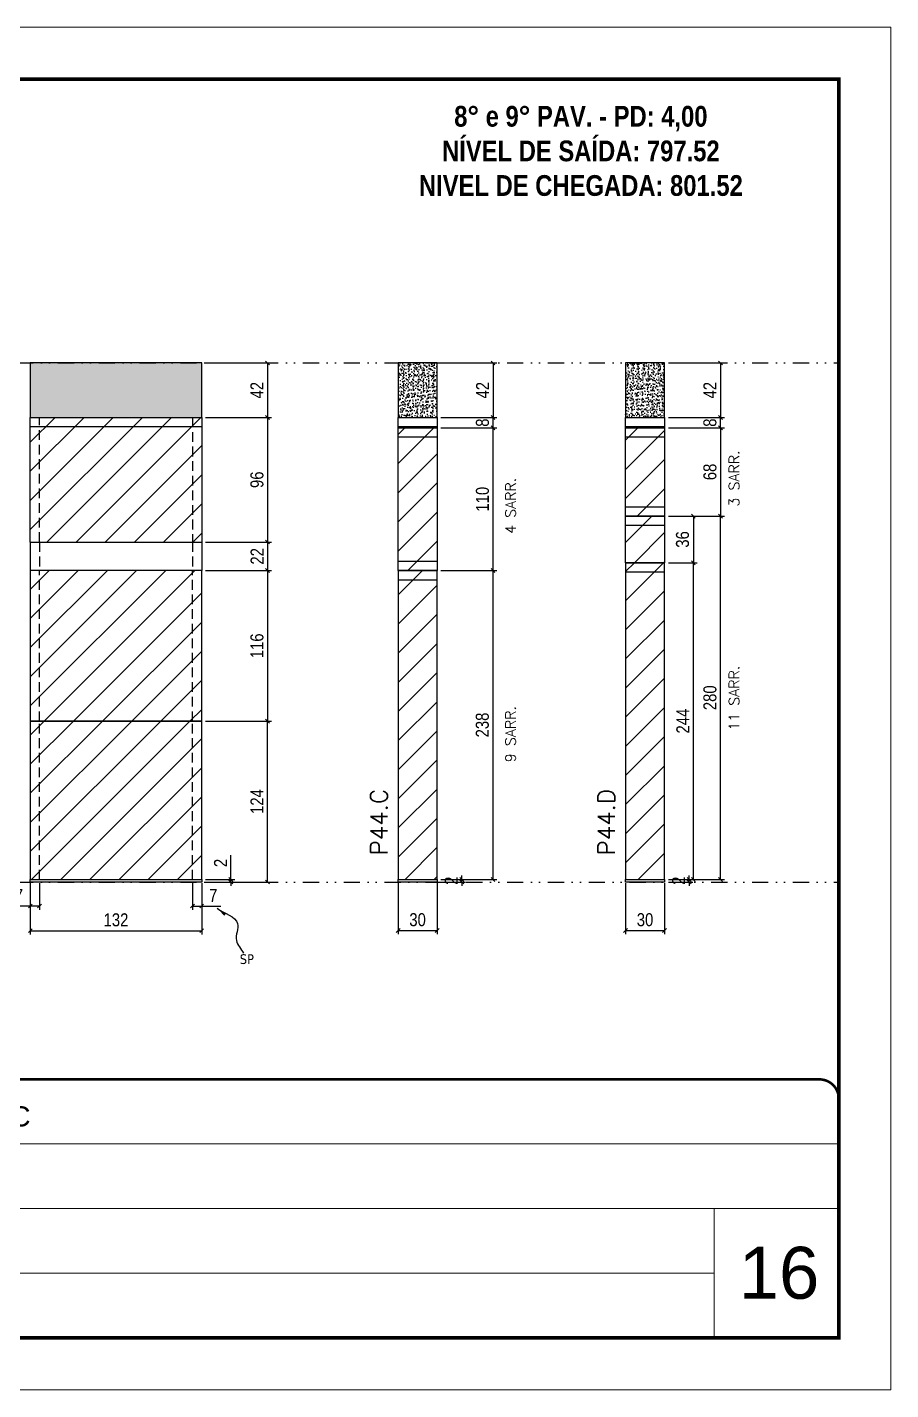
# Model space of a CAD drawing. Extents: x 28748 to 35002, y 14885 to 43501.
# Drawn here: x 34337 to 35002, y 39005 to 40055 of the extents above; entities that cross this region are included whole.
import ezdxf

# ---------------------------------------------------------------- set-up
doc = ezdxf.new("R2010")
doc.units = 0
for name, pattern in [('CONTINUO', [0]), ('DASHED', [0.75, 0.5, -0.25]), ('DIVIDE2', [0.625, 0.25, -0.125, 0, -0.125, 0, -0.125]), ('HIDDEN', [0.375, 0.25, -0.125])]:
    doc.linetypes.add(name, pattern=pattern)
for name, color, linetype, lineweight in [('CARIMBO', 255, 'Continuous', 9), ('Folhas', 255, 'Continuous', 9), ('Hachura', 251, 'Continuous', 9), ('SARRAFO DE PRESSAO', 251, 'DASHED', 9), ('Texto Seção', 7, 'Continuous', 15)]:
    doc.layers.add(name, color=color, linetype=linetype, lineweight=lineweight)
for name, color, linetype in [('COTA', 241, 'Continuous'), ('NOMENCLATURA', 7, 'Continuous'), ('Nível', 160, 'Continuous'), ('Painéis', 200, 'Continuous'), ('SARR_2.2x7', 40, 'Continuous'), ('Sarrafo de Pressão', 42, 'HIDDEN'), ('texto', 7, 'Continuous')]:
    doc.layers.add(name, color=color, linetype=linetype)
doc.styles.add('ARIAL', font='arial.ttf')
doc.styles.add('COTA TECNICA', font='techl___.ttf', dxfattribs={"height": 10})
doc.styles.add('COTA TECNICA-50', font='techl___.ttf', dxfattribs={"height": 10})
doc.styles.add('REGUA-120', font='ROMANS.shx', dxfattribs={"height": 15})
doc.styles.add('ROMANC', font='techb___.ttf', dxfattribs={"height": 2.5})
doc.styles.add('ROMANS', font='romans.shx')
doc.styles.get("Standard").update_dxf_attribs({"font": 'arial.ttf'})
doc.dimstyles.new('COTA PAINEL-50', dxfattribs={"dimtxt": 10, "dimasz": 3, "dimexe": 3, "dimexo": 3, "dimgap": 3, "dimtad": 1, "dimdec": 1, "dimzin": 12, "dimdsep": 46, "dimtxsty": 'COTA TECNICA-50', "dimblk1": 'OBLIQUE', "dimblk2": 'OBLIQUE', "dimsah": 1, "dimcen": 0.9, "dimclrd": 4, "dimclre": 4, "dimclrt": 240, "dimadec": 1, "dimazin": 3, "dimtfac": 1, "dimtdec": 1, "dimtmove": 0, "dimatfit": 3, "dimfxl": 1, "dimtolj": 1, "dimtzin": 12, "dimarcsym": 0})
doc.dimstyles.new('PAINEL', dxfattribs={"dimtxt": 10, "dimasz": 3, "dimexe": 3, "dimexo": 3, "dimgap": 3, "dimtad": 1, "dimdec": 1, "dimzin": 12, "dimdsep": 46, "dimtxsty": 'COTA TECNICA', "dimblk1": 'OBLIQUE', "dimblk2": 'OBLIQUE', "dimsah": 1, "dimcen": 0.9, "dimclrd": 4, "dimclre": 4, "dimclrt": 240, "dimadec": 1, "dimazin": 3, "dimtfac": 1, "dimtdec": 1, "dimtmove": 0, "dimatfit": 3, "dimfxl": 1, "dimtolj": 1, "dimtzin": 12, "dimarcsym": 0})
doc.dimstyles.get("Standard").update_dxf_attribs({"dimtxt": 0.18, "dimasz": 0.18, "dimexe": 0.18, "dimexo": 0.0625, "dimgap": 0.09, "dimtad": 0, "dimtih": 1, "dimtoh": 1, "dimdec": 4, "dimzin": 0, "dimdsep": 46, "dimtxsty": 'Standard', "dimcen": 0.09, "dimadec": 0, "dimazin": 0, "dimtfac": 1, "dimtdec": 4, "dimtofl": 0, "dimtmove": 0, "dimatfit": 3, "dimfxl": 1, "dimtolj": 1, "dimtzin": 0, "dimarcsym": 0})
pattern_1 = [(45, (-100272.658, 8260.539), (-11.2253202, 11.2253202), [])]
pattern_2 = [(45, (25799.309, 30974.01), (-11.22532, 11.22532), [])]

# ---------------------------------------------------------------- blocks, each defined once
blk = doc.blocks.new('9999999999')
at = {"color": 30, "linetype": 'CONTINUO'}
for p, q in [((98564.6, 34379.6), (99584, 34379.6)), ((98564.6, 34329.8), (99488, 34329.8)), ((99584, 34329.8), (99488, 34329.8)), ((99488, 34329.8), (99488, 34230.2)), ((98564.6, 34280), (99488, 34280))]:
    blk.add_line(p, q, dxfattribs=at)
at = {"color": 30, "linetype": 'CONTINUO', "const_width": 2}
blk.add_lwpolyline([(99584, 34230.2), (99584, 34414.4, 0.414214), (99569, 34429.4), (98229, 34429.4, 0.414214), (98214, 34414.4), (98214, 34245.2, 0.414214), (98229, 34230.2), (99584, 34230.2)], format="xyb", dxfattribs=at)
at = {"layer": 'Folhas'}
blk.add_lwpolyline([(98139, 34190.2), (99624, 34190.2), (99624, 35240.2), (98139, 35240.2)], close=True, dxfattribs=at)
at = {"layer": 'Folhas', "color": 30, "const_width": 3}
blk.add_lwpolyline([(98214, 34230.2), (99584, 34230.2), (99584, 35200.2), (98214, 35200.2)], close=True, dxfattribs=at)
at = {"color": 7, "linetype": 'Continuous', "ltscale": 5, "style": 'ARIAL'}
blk.add_text('ROCONTEC', height=15.48, dxfattribs=at).set_placement((98837.7, 34393.1))
blk = doc.blocks.new('_Oblique')
at = {"color": 0, "linetype": 'ByBlock', "lineweight": -2}
blk.add_line((-0.5, -0.5), (0.5, 0.5), dxfattribs=at)
blk = doc.blocks.new('*D302')
at = {"layer": 'COTA', "color": 4, "lineweight": -2, "transparency": 16777216}
for p, q in [((34339.1, 39395.3), (34339.1, 39355.8)), ((34471.1, 39395.3), (34471.1, 39355.8)), ((34339.1, 39358.8), (34471.1, 39358.8))]:
    blk.add_line(p, q, dxfattribs=at)
at = {"layer": 'Defpoints', "color": 0, "transparency": 16777216}
for p in [(34339.1, 39398.3), (34471.1, 39398.3), (34471.1, 39358.8)]:
    blk.add_point(p, dxfattribs=at)
at = {"layer": 'COTA', "color": 4, "lineweight": -2, "transparency": 16777216, "xscale": 3, "yscale": 3, "zscale": 3, "rotation": 180}
blk.add_blockref('_Oblique', (34339.1, 39358.8), dxfattribs=at)
at = {"layer": 'COTA', "color": 4, "lineweight": -2, "transparency": 16777216, "xscale": 3, "yscale": 3, "zscale": 3}
blk.add_blockref('_Oblique', (34471.1, 39358.8), dxfattribs=at)
at = {"layer": 'COTA', "color": 240, "transparency": 16777216, "insert": (34405.1, 39367.1), "char_height": 10, "attachment_point": 5, "style": 'COTA TECNICA'}
blk.add_mtext('\\A1;132', dxfattribs=at)
blk = doc.blocks.new('*D303')
at = {"layer": 'COTA', "color": 4, "lineweight": -2, "transparency": 16777216}
for p, q in [((34622.4, 39395.3), (34622.4, 39356)), ((34652.4, 39395.3), (34652.4, 39356)), ((34622.4, 39359), (34652.4, 39359))]:
    blk.add_line(p, q, dxfattribs=at)
at = {"layer": 'Defpoints', "color": 0, "transparency": 16777216}
for p in [(34622.4, 39398.3), (34652.4, 39398.3), (34652.4, 39359)]:
    blk.add_point(p, dxfattribs=at)
at = {"layer": 'COTA', "color": 4, "lineweight": -2, "transparency": 16777216, "xscale": 3, "yscale": 3, "zscale": 3, "rotation": 180}
blk.add_blockref('_Oblique', (34622.4, 39359), dxfattribs=at)
at = {"layer": 'COTA', "color": 4, "lineweight": -2, "transparency": 16777216, "xscale": 3, "yscale": 3, "zscale": 3}
blk.add_blockref('_Oblique', (34652.4, 39359), dxfattribs=at)
at = {"layer": 'COTA', "color": 240, "transparency": 16777216, "insert": (34637.4, 39367.2), "char_height": 10, "attachment_point": 5, "style": 'COTA TECNICA'}
blk.add_mtext('\\A1;30', dxfattribs=at)
blk = doc.blocks.new('*D309')
at = {"layer": 'COTA', "color": 4, "lineweight": -2, "transparency": 16777216}
for p, q in [((34339.1, 39393.3), (34339.1, 39374.8)), ((34346.1, 39395.3), (34346.1, 39374.8)), ((34339.1, 39377.8), (34324.4, 39377.8)), ((34346.1, 39377.8), (34339.1, 39377.8))]:
    blk.add_line(p, q, dxfattribs=at)
at = {"layer": 'Defpoints', "color": 0, "transparency": 16777216}
for p in [(34339.1, 39396.3), (34346.1, 39398.3), (34339.1, 39377.8)]:
    blk.add_point(p, dxfattribs=at)
at = {"layer": 'COTA', "color": 4, "lineweight": -2, "transparency": 16777216, "xscale": 3, "yscale": 3, "zscale": 3, "rotation": 180}
blk.add_blockref('_Oblique', (34339.1, 39377.8), dxfattribs=at)
at = {"layer": 'COTA', "color": 4, "lineweight": -2, "transparency": 16777216, "xscale": 3, "yscale": 3, "zscale": 3}
blk.add_blockref('_Oblique', (34346.1, 39377.8), dxfattribs=at)
at = {"layer": 'COTA', "color": 240, "transparency": 16777216, "insert": (34330.3, 39385.9), "char_height": 10, "attachment_point": 5, "style": 'COTA TECNICA-50'}
blk.add_mtext('\\A1;7', dxfattribs=at)
blk = doc.blocks.new('*D310')
at = {"layer": 'COTA', "color": 4, "lineweight": -2, "transparency": 16777216}
for p, q in [((34464.1, 39395.3), (34464.1, 39374.8)), ((34471.1, 39393.3), (34471.1, 39374.8)), ((34464.1, 39377.8), (34471.1, 39377.8)), ((34471.1, 39377.8), (34485.9, 39377.8))]:
    blk.add_line(p, q, dxfattribs=at)
at = {"layer": 'Defpoints', "color": 0, "transparency": 16777216}
for p in [(34464.1, 39398.3), (34471.1, 39396.3), (34471.1, 39377.8)]:
    blk.add_point(p, dxfattribs=at)
at = {"layer": 'COTA', "color": 4, "lineweight": -2, "transparency": 16777216, "xscale": 3, "yscale": 3, "zscale": 3, "rotation": 180}
blk.add_blockref('_Oblique', (34464.1, 39377.8), dxfattribs=at)
at = {"layer": 'COTA', "color": 4, "lineweight": -2, "transparency": 16777216, "xscale": 3, "yscale": 3, "zscale": 3}
blk.add_blockref('_Oblique', (34471.1, 39377.8), dxfattribs=at)
at = {"layer": 'COTA', "color": 240, "transparency": 16777216, "insert": (34480, 39385.9), "char_height": 10, "attachment_point": 5, "style": 'COTA TECNICA-50'}
blk.add_mtext('\\A1;7', dxfattribs=at)
blk = doc.blocks.new('*D311')
at = {"layer": 'COTA', "color": 4, "lineweight": -2, "transparency": 16777216}
for p, q in [((34474.1, 39520.3), (34524.8, 39520.3)), ((34521.8, 39396.3), (34521.8, 39520.3)), ((34474.1, 39396.3), (34524.8, 39396.3))]:
    blk.add_line(p, q, dxfattribs=at)
at = {"layer": 'Defpoints', "color": 0, "transparency": 16777216}
for p in [(34471.1, 39520.3), (34521.8, 39520.3), (34471.1, 39396.3)]:
    blk.add_point(p, dxfattribs=at)
at = {"layer": 'COTA', "color": 4, "lineweight": -2, "transparency": 16777216, "xscale": 3, "yscale": 3, "zscale": 3}
for p, rotation in [((34521.8, 39520.3), 90), ((34521.8, 39396.3), 270)]:
    blk.add_blockref('_Oblique', p, dxfattribs=dict(at, rotation=rotation))
at = {"layer": 'COTA', "color": 240, "transparency": 16777216, "insert": (34513.7, 39458.3), "char_height": 10, "attachment_point": 5, "rotation": 90, "style": 'COTA TECNICA-50'}
blk.add_mtext('\\A1;124', dxfattribs=at)
blk = doc.blocks.new('*D312')
at = {"layer": 'COTA', "color": 4, "lineweight": -2, "transparency": 16777216}
for p, q in [((34493.6, 39398.3), (34493.6, 39417.1)), ((34474.1, 39398.3), (34496.6, 39398.3)), ((34474.1, 39396.3), (34496.6, 39396.3)), ((34493.6, 39396.3), (34493.6, 39398.3)), ((34493.6, 39396.3), (34493.6, 39393.3))]:
    blk.add_line(p, q, dxfattribs=at)
at = {"layer": 'Defpoints', "color": 0, "transparency": 16777216}
for p in [(34471.1, 39398.3), (34471.1, 39396.3), (34493.6, 39396.3)]:
    blk.add_point(p, dxfattribs=at)
at = {"layer": 'COTA', "color": 4, "lineweight": -2, "transparency": 16777216, "xscale": 3, "yscale": 3, "zscale": 3}
for p, rotation in [((34493.6, 39398.3), 270), ((34493.6, 39396.3), 90)]:
    blk.add_blockref('_Oblique', p, dxfattribs=dict(at, rotation=rotation))
at = {"layer": 'COTA', "color": 240, "transparency": 16777216, "insert": (34485.6, 39411), "char_height": 10, "attachment_point": 5, "rotation": 90, "style": 'COTA TECNICA-50'}
blk.add_mtext('\\A1;2', dxfattribs=at)
blk = doc.blocks.new('*D313')
at = {"layer": 'COTA', "color": 4, "lineweight": -2, "transparency": 16777216}
for p, q in [((34655.4, 39398.3), (34674.4, 39398.3)), ((34655.4, 39396.3), (34674.4, 39396.3)), ((34671.4, 39398.3), (34671.4, 39401.3)), ((34671.4, 39396.3), (34671.4, 39398.3)), ((34671.4, 39396.3), (34671.4, 39393.3))]:
    blk.add_line(p, q, dxfattribs=at)
at = {"layer": 'Defpoints', "color": 0, "transparency": 16777216}
for p in [(34652.4, 39398.3), (34652.4, 39396.3), (34671.4, 39398.3)]:
    blk.add_point(p, dxfattribs=at)
at = {"layer": 'COTA', "color": 4, "lineweight": -2, "transparency": 16777216, "xscale": 3, "yscale": 3, "zscale": 3}
for p, rotation in [((34671.4, 39398.3), 270), ((34671.4, 39396.3), 90)]:
    blk.add_blockref('_Oblique', p, dxfattribs=dict(at, rotation=rotation))
at = {"layer": 'COTA', "color": 240, "transparency": 16777216, "insert": (34663.4, 39397.3), "char_height": 10, "attachment_point": 5, "rotation": 90, "style": 'COTA TECNICA-50'}
blk.add_mtext('\\A1;2', dxfattribs=at)
blk = doc.blocks.new('*D1486')
at = {"layer": 'COTA', "color": 4, "linetype": 'ByBlock', "lineweight": -2, "transparency": 16777216}
for p, q in [((34655.4, 39796.3), (34698.5, 39796.3)), ((34695.5, 39796.3), (34695.5, 39754.3)), ((34655.4, 39754.3), (34698.5, 39754.3))]:
    blk.add_line(p, q, dxfattribs=at)
at = {"layer": 'Defpoints', "color": 0, "linetype": 'ByBlock', "transparency": 16777216}
for p in [(34652.4, 39796.3), (34652.4, 39754.3), (34695.5, 39754.3)]:
    blk.add_point(p, dxfattribs=at)
at = {"layer": 'COTA', "color": 4, "linetype": 'ByBlock', "lineweight": -2, "transparency": 16777216, "xscale": 3, "yscale": 3, "zscale": 3}
for p, rotation in [((34695.5, 39796.3), 90), ((34695.5, 39754.3), 270)]:
    blk.add_blockref('_Oblique', p, dxfattribs=dict(at, rotation=rotation))
at = {"layer": 'COTA', "color": 240, "linetype": 'ByBlock', "transparency": 16777216, "insert": (34687.5, 39775.3), "char_height": 10, "attachment_point": 5, "rotation": 90, "style": 'COTA TECNICA'}
blk.add_mtext('\\A1;42', dxfattribs=at)
blk = doc.blocks.new('*D1487')
at = {"layer": 'COTA', "color": 4, "linetype": 'ByBlock', "lineweight": -2, "transparency": 16777216}
for p, q in [((34655.4, 39636.3), (34698.5, 39636.3)), ((34695.5, 39398.3), (34695.5, 39636.3)), ((34655.4, 39398.3), (34698.5, 39398.3))]:
    blk.add_line(p, q, dxfattribs=at)
at = {"layer": 'Defpoints', "color": 0, "linetype": 'ByBlock', "transparency": 16777216}
for p in [(34652.4, 39636.3), (34695.5, 39636.3), (34652.4, 39398.3)]:
    blk.add_point(p, dxfattribs=at)
at = {"layer": 'COTA', "color": 4, "linetype": 'ByBlock', "lineweight": -2, "transparency": 16777216, "xscale": 3, "yscale": 3, "zscale": 3}
for p, rotation in [((34695.5, 39636.3), 90), ((34695.5, 39398.3), 270)]:
    blk.add_blockref('_Oblique', p, dxfattribs=dict(at, rotation=rotation))
at = {"layer": 'COTA', "color": 240, "linetype": 'ByBlock', "transparency": 16777216, "insert": (34687.3, 39517.3), "char_height": 10, "attachment_point": 5, "rotation": 90, "style": 'COTA TECNICA'}
blk.add_mtext('\\A1;238', dxfattribs=at)
blk = doc.blocks.new('*D320')
at = {"layer": 'COTA', "color": 4, "lineweight": -2, "transparency": 16777216}
for p, q in [((34797.6, 39395.3), (34797.6, 39356)), ((34827.6, 39395.3), (34827.6, 39356)), ((34797.6, 39359), (34827.6, 39359))]:
    blk.add_line(p, q, dxfattribs=at)
at = {"layer": 'Defpoints', "color": 0, "transparency": 16777216}
for p in [(34797.6, 39398.3), (34827.6, 39398.3), (34827.6, 39359)]:
    blk.add_point(p, dxfattribs=at)
at = {"layer": 'COTA', "color": 4, "lineweight": -2, "transparency": 16777216, "xscale": 3, "yscale": 3, "zscale": 3, "rotation": 180}
blk.add_blockref('_Oblique', (34797.6, 39359), dxfattribs=at)
at = {"layer": 'COTA', "color": 4, "lineweight": -2, "transparency": 16777216, "xscale": 3, "yscale": 3, "zscale": 3}
blk.add_blockref('_Oblique', (34827.6, 39359), dxfattribs=at)
at = {"layer": 'COTA', "color": 240, "transparency": 16777216, "insert": (34812.6, 39367.2), "char_height": 10, "attachment_point": 5, "style": 'COTA TECNICA'}
blk.add_mtext('\\A1;30', dxfattribs=at)
blk = doc.blocks.new('*D321')
at = {"layer": 'COTA', "color": 4, "lineweight": -2, "transparency": 16777216}
for p, q in [((34830.6, 39398.3), (34849.5, 39398.3)), ((34830.6, 39396.3), (34849.5, 39396.3)), ((34846.5, 39398.3), (34846.5, 39401.3)), ((34846.5, 39396.3), (34846.5, 39398.3)), ((34846.5, 39396.3), (34846.5, 39393.3))]:
    blk.add_line(p, q, dxfattribs=at)
at = {"layer": 'Defpoints', "color": 0, "transparency": 16777216}
for p in [(34827.6, 39398.3), (34827.6, 39396.3), (34846.5, 39398.3)]:
    blk.add_point(p, dxfattribs=at)
at = {"layer": 'COTA', "color": 4, "lineweight": -2, "transparency": 16777216, "xscale": 3, "yscale": 3, "zscale": 3}
for p, rotation in [((34846.5, 39398.3), 270), ((34846.5, 39396.3), 90)]:
    blk.add_blockref('_Oblique', p, dxfattribs=dict(at, rotation=rotation))
at = {"layer": 'COTA', "color": 240, "transparency": 16777216, "insert": (34838.5, 39397.3), "char_height": 10, "attachment_point": 5, "rotation": 90, "style": 'COTA TECNICA-50'}
blk.add_mtext('\\A1;2', dxfattribs=at)
blk = doc.blocks.new('*D1489')
at = {"layer": 'COTA', "color": 4, "linetype": 'ByBlock', "lineweight": -2, "transparency": 16777216}
for p, q in [((34830.6, 39796.3), (34873.7, 39796.3)), ((34870.7, 39796.3), (34870.7, 39754.3)), ((34830.6, 39754.3), (34873.7, 39754.3))]:
    blk.add_line(p, q, dxfattribs=at)
at = {"layer": 'Defpoints', "color": 0, "linetype": 'ByBlock', "transparency": 16777216}
for p in [(34827.6, 39796.3), (34827.6, 39754.3), (34870.7, 39754.3)]:
    blk.add_point(p, dxfattribs=at)
at = {"layer": 'COTA', "color": 4, "linetype": 'ByBlock', "lineweight": -2, "transparency": 16777216, "xscale": 3, "yscale": 3, "zscale": 3}
for p, rotation in [((34870.7, 39796.3), 90), ((34870.7, 39754.3), 270)]:
    blk.add_blockref('_Oblique', p, dxfattribs=dict(at, rotation=rotation))
at = {"layer": 'COTA', "color": 240, "linetype": 'ByBlock', "transparency": 16777216, "insert": (34862.6, 39775.3), "char_height": 10, "attachment_point": 5, "rotation": 90, "style": 'COTA TECNICA'}
blk.add_mtext('\\A1;42', dxfattribs=at)
blk = doc.blocks.new('*D1490')
at = {"layer": 'COTA', "color": 4, "linetype": 'ByBlock', "lineweight": -2, "transparency": 16777216}
for p, q in [((34830.6, 39678.3), (34873.7, 39678.3)), ((34870.7, 39398.3), (34870.7, 39678.3)), ((34830.6, 39398.3), (34873.7, 39398.3))]:
    blk.add_line(p, q, dxfattribs=at)
at = {"layer": 'Defpoints', "color": 0, "linetype": 'ByBlock', "transparency": 16777216}
for p in [(34827.6, 39678.3), (34870.7, 39678.3), (34827.6, 39398.3)]:
    blk.add_point(p, dxfattribs=at)
at = {"layer": 'COTA', "color": 4, "linetype": 'ByBlock', "lineweight": -2, "transparency": 16777216, "xscale": 3, "yscale": 3, "zscale": 3}
for p, rotation in [((34870.7, 39678.3), 90), ((34870.7, 39398.3), 270)]:
    blk.add_blockref('_Oblique', p, dxfattribs=dict(at, rotation=rotation))
at = {"layer": 'COTA', "color": 240, "linetype": 'ByBlock', "transparency": 16777216, "insert": (34862.6, 39538.3), "char_height": 10, "attachment_point": 5, "rotation": 90, "style": 'COTA TECNICA'}
blk.add_mtext('\\A1;280', dxfattribs=at)
blk = doc.blocks.new('*D1492')
at = {"layer": 'COTA', "color": 4, "linetype": 'ByBlock', "lineweight": -2, "transparency": 16777216}
for p, q in [((34474.1, 39636.3), (34524.8, 39636.3)), ((34521.8, 39636.3), (34521.8, 39520.3)), ((34474.1, 39520.3), (34524.8, 39520.3))]:
    blk.add_line(p, q, dxfattribs=at)
at = {"layer": 'Defpoints', "color": 0, "linetype": 'ByBlock', "transparency": 16777216}
for p in [(34471.1, 39636.3), (34471.1, 39520.3), (34521.8, 39520.3)]:
    blk.add_point(p, dxfattribs=at)
at = {"layer": 'COTA', "color": 4, "linetype": 'ByBlock', "lineweight": -2, "transparency": 16777216, "xscale": 3, "yscale": 3, "zscale": 3}
for p, rotation in [((34521.8, 39636.3), 90), ((34521.8, 39520.3), 270)]:
    blk.add_blockref('_Oblique', p, dxfattribs=dict(at, rotation=rotation))
at = {"layer": 'COTA', "color": 240, "linetype": 'ByBlock', "transparency": 16777216, "insert": (34513.7, 39578.3), "char_height": 10, "attachment_point": 5, "rotation": 90, "style": 'COTA TECNICA'}
blk.add_mtext('\\A1;116', dxfattribs=at)
blk = doc.blocks.new('*D1497')
at = {"layer": 'COTA', "color": 4, "linetype": 'ByBlock', "lineweight": -2, "transparency": 16777216}
for p, q in [((34830.6, 39678.3), (34852.8, 39678.3)), ((34849.8, 39678.3), (34849.8, 39642.3)), ((34830.6, 39642.3), (34852.8, 39642.3))]:
    blk.add_line(p, q, dxfattribs=at)
at = {"layer": 'Defpoints', "color": 0, "linetype": 'ByBlock', "transparency": 16777216}
for p in [(34827.6, 39678.3), (34827.6, 39642.3), (34849.8, 39642.3)]:
    blk.add_point(p, dxfattribs=at)
at = {"layer": 'COTA', "color": 4, "linetype": 'ByBlock', "lineweight": -2, "transparency": 16777216, "xscale": 3, "yscale": 3, "zscale": 3}
for p, rotation in [((34849.8, 39678.3), 90), ((34849.8, 39642.3), 270)]:
    blk.add_blockref('_Oblique', p, dxfattribs=dict(at, rotation=rotation))
at = {"layer": 'COTA', "color": 240, "linetype": 'ByBlock', "transparency": 16777216, "insert": (34841.5, 39660.3), "char_height": 10, "attachment_point": 5, "rotation": 90, "style": 'COTA TECNICA'}
blk.add_mtext('\\A1;36', dxfattribs=at)
blk = doc.blocks.new('*D323')
at = {"layer": 'COTA', "color": 4, "linetype": 'ByBlock', "lineweight": -2, "transparency": 16777216}
for p, q in [((34474.1, 39796.3), (34524.8, 39796.3)), ((34521.8, 39796.3), (34521.8, 39754.3)), ((34474.1, 39754.3), (34524.8, 39754.3))]:
    blk.add_line(p, q, dxfattribs=at)
at = {"layer": 'Defpoints', "color": 0, "linetype": 'ByBlock', "transparency": 16777216}
for p in [(34471.1, 39796.3), (34471.1, 39754.3), (34521.8, 39754.3)]:
    blk.add_point(p, dxfattribs=at)
at = {"layer": 'COTA', "color": 4, "linetype": 'ByBlock', "lineweight": -2, "transparency": 16777216, "xscale": 3, "yscale": 3, "zscale": 3}
for p, rotation in [((34521.8, 39796.3), 90), ((34521.8, 39754.3), 270)]:
    blk.add_blockref('_Oblique', p, dxfattribs=dict(at, rotation=rotation))
at = {"layer": 'COTA', "color": 240, "linetype": 'ByBlock', "transparency": 16777216, "insert": (34513.7, 39775.3), "char_height": 10, "attachment_point": 5, "rotation": 90, "style": 'COTA TECNICA'}
blk.add_mtext('\\A1;42', dxfattribs=at)
blk = doc.blocks.new('*D1349')
at = {"layer": 'COTA', "color": 4, "lineweight": -2, "transparency": 16777216}
for p, q in [((34830.6, 39642.3), (34852.8, 39642.3)), ((34849.8, 39398.3), (34849.8, 39642.3)), ((34830.6, 39398.3), (34852.8, 39398.3))]:
    blk.add_line(p, q, dxfattribs=at)
at = {"layer": 'Defpoints', "color": 0, "transparency": 16777216}
for p in [(34827.6, 39642.3), (34849.8, 39642.3), (34827.6, 39398.3)]:
    blk.add_point(p, dxfattribs=at)
at = {"layer": 'COTA', "color": 4, "lineweight": -2, "transparency": 16777216, "xscale": 3, "yscale": 3, "zscale": 3}
for p, rotation in [((34849.8, 39642.3), 90), ((34849.8, 39398.3), 270)]:
    blk.add_blockref('_Oblique', p, dxfattribs=dict(at, rotation=rotation))
at = {"layer": 'COTA', "color": 240, "transparency": 16777216, "insert": (34841.7, 39520.3), "char_height": 10, "attachment_point": 5, "rotation": 90, "style": 'COTA TECNICA-50'}
blk.add_mtext('\\A1;244', dxfattribs=at)
blk = doc.blocks.new('*D2214')
at = {"layer": 'COTA', "color": 4, "lineweight": -2, "transparency": 16777216}
for p, q in [((34474.1, 39754.3), (34524.8, 39754.3)), ((34521.8, 39754.3), (34521.8, 39658.3)), ((34474.1, 39658.3), (34524.8, 39658.3))]:
    blk.add_line(p, q, dxfattribs=at)
at = {"layer": 'Defpoints', "color": 0, "transparency": 16777216}
for p in [(34471.1, 39754.3), (34471.1, 39658.3), (34521.8, 39658.3)]:
    blk.add_point(p, dxfattribs=at)
at = {"layer": 'COTA', "color": 4, "lineweight": -2, "transparency": 16777216, "xscale": 3, "yscale": 3, "zscale": 3}
for p, rotation in [((34521.8, 39754.3), 90), ((34521.8, 39658.3), 270)]:
    blk.add_blockref('_Oblique', p, dxfattribs=dict(at, rotation=rotation))
at = {"layer": 'COTA', "color": 240, "transparency": 16777216, "insert": (34513.7, 39706.3), "char_height": 10, "attachment_point": 5, "rotation": 90, "style": 'COTA TECNICA'}
blk.add_mtext('\\A1;96', dxfattribs=at)
blk = doc.blocks.new('*D2215')
at = {"layer": 'COTA', "color": 4, "lineweight": -2, "transparency": 16777216}
for p, q in [((34655.4, 39746.3), (34698.5, 39746.3)), ((34695.5, 39636.3), (34695.5, 39746.3)), ((34655.4, 39636.3), (34698.5, 39636.3))]:
    blk.add_line(p, q, dxfattribs=at)
at = {"layer": 'Defpoints', "color": 0, "transparency": 16777216}
for p in [(34652.4, 39746.3), (34695.5, 39746.3), (34652.4, 39636.3)]:
    blk.add_point(p, dxfattribs=at)
at = {"layer": 'COTA', "color": 4, "lineweight": -2, "transparency": 16777216, "xscale": 3, "yscale": 3, "zscale": 3}
for p, rotation in [((34695.5, 39746.3), 90), ((34695.5, 39636.3), 270)]:
    blk.add_blockref('_Oblique', p, dxfattribs=dict(at, rotation=rotation))
at = {"layer": 'COTA', "color": 240, "transparency": 16777216, "insert": (34687.4, 39691.3), "char_height": 10, "attachment_point": 5, "rotation": 90, "style": 'COTA TECNICA'}
blk.add_mtext('\\A1;110', dxfattribs=at)
blk = doc.blocks.new('*D2216')
at = {"layer": 'COTA', "color": 4, "lineweight": -2, "transparency": 16777216}
for p, q in [((34830.6, 39746.3), (34873.7, 39746.3)), ((34870.7, 39746.3), (34870.7, 39678.3)), ((34830.6, 39678.3), (34873.7, 39678.3))]:
    blk.add_line(p, q, dxfattribs=at)
at = {"layer": 'Defpoints', "color": 0, "transparency": 16777216}
for p in [(34827.6, 39746.3), (34827.6, 39678.3), (34870.7, 39678.3)]:
    blk.add_point(p, dxfattribs=at)
at = {"layer": 'COTA', "color": 4, "lineweight": -2, "transparency": 16777216, "xscale": 3, "yscale": 3, "zscale": 3}
for p, rotation in [((34870.7, 39746.3), 90), ((34870.7, 39678.3), 270)]:
    blk.add_blockref('_Oblique', p, dxfattribs=dict(at, rotation=rotation))
at = {"layer": 'COTA', "color": 240, "transparency": 16777216, "insert": (34862.6, 39712.3), "char_height": 10, "attachment_point": 5, "rotation": 90, "style": 'COTA TECNICA'}
blk.add_mtext('\\A1;68', dxfattribs=at)
blk = doc.blocks.new('*D2382')
at = {"layer": 'COTA', "color": 4, "lineweight": -2, "transparency": 16777216}
for p, q in [((34474.1, 39658.3), (34524.8, 39658.3)), ((34521.8, 39658.3), (34521.8, 39636.3)), ((34474.1, 39636.3), (34524.8, 39636.3))]:
    blk.add_line(p, q, dxfattribs=at)
at = {"layer": 'Defpoints', "color": 0, "transparency": 16777216}
for p in [(34471.1, 39658.3), (34471.1, 39636.3), (34521.8, 39636.3)]:
    blk.add_point(p, dxfattribs=at)
at = {"layer": 'COTA', "color": 4, "lineweight": -2, "transparency": 16777216, "xscale": 3, "yscale": 3, "zscale": 3}
for p, rotation in [((34521.8, 39658.3), 90), ((34521.8, 39636.3), 270)]:
    blk.add_blockref('_Oblique', p, dxfattribs=dict(at, rotation=rotation))
at = {"layer": 'COTA', "color": 240, "transparency": 16777216, "insert": (34513.8, 39647.3), "char_height": 10, "attachment_point": 5, "rotation": 90, "style": 'COTA TECNICA'}
blk.add_mtext('\\A1;22', dxfattribs=at)
blk = doc.blocks.new('*D2524')
at = {"layer": 'COTA', "color": 4, "lineweight": -2, "transparency": 16777216}
for p, q in [((34655.4, 39754.3), (34698.5, 39754.3)), ((34695.5, 39746.3), (34695.5, 39754.3)), ((34655.4, 39746.3), (34698.5, 39746.3))]:
    blk.add_line(p, q, dxfattribs=at)
at = {"layer": 'Defpoints', "color": 0, "transparency": 16777216}
for p in [(34652.4, 39754.3), (34695.5, 39754.3), (34652.4, 39746.3)]:
    blk.add_point(p, dxfattribs=at)
at = {"layer": 'COTA', "color": 4, "lineweight": -2, "transparency": 16777216, "xscale": 3, "yscale": 3, "zscale": 3}
for p, rotation in [((34695.5, 39754.3), 90), ((34695.5, 39746.3), 270)]:
    blk.add_blockref('_Oblique', p, dxfattribs=dict(at, rotation=rotation))
at = {"layer": 'COTA', "color": 240, "transparency": 16777216, "insert": (34687.4, 39750.3), "char_height": 10, "attachment_point": 5, "rotation": 90, "style": 'COTA TECNICA'}
blk.add_mtext('\\A1;8', dxfattribs=at)
blk = doc.blocks.new('*D2525')
at = {"layer": 'COTA', "color": 4, "lineweight": -2, "transparency": 16777216}
for p, q in [((34830.6, 39754.3), (34873.7, 39754.3)), ((34870.7, 39746.3), (34870.7, 39754.3)), ((34830.6, 39746.3), (34873.7, 39746.3))]:
    blk.add_line(p, q, dxfattribs=at)
at = {"layer": 'Defpoints', "color": 0, "transparency": 16777216}
for p in [(34827.6, 39754.3), (34870.7, 39754.3), (34827.6, 39746.3)]:
    blk.add_point(p, dxfattribs=at)
at = {"layer": 'COTA', "color": 4, "lineweight": -2, "transparency": 16777216, "xscale": 3, "yscale": 3, "zscale": 3}
for p, rotation in [((34870.7, 39754.3), 90), ((34870.7, 39746.3), 270)]:
    blk.add_blockref('_Oblique', p, dxfattribs=dict(at, rotation=rotation))
at = {"layer": 'COTA', "color": 240, "transparency": 16777216, "insert": (34862.6, 39750.3), "char_height": 10, "attachment_point": 5, "rotation": 90, "style": 'COTA TECNICA'}
blk.add_mtext('\\A1;8', dxfattribs=at)

msp = doc.modelspace()

# ---------------------------------------------------------------- hatches: boundary and pattern name
at = {"layer": 'COTA', "linetype": 'ByBlock'}
h = msp.add_hatch(dxfattribs=at)
h.set_pattern_fill('AR-CONC', color=256, scale=0.03)
h.set_pattern_definition([(50, (-100272.658, 8365.539), (5.46554007, -0.47817257), [0.5715, -6.2865]), (355, (-100272.658, 8365.539), (-1.05730264, 5.73170536), [0.4572, -5.02921753]), (100.4514447, (-100272.2025, 8365.4994), (4.40823741, 5.25353256), [0.48570026, -5.34270734]), (46.1842, (-100272.658, 8367.063), (8.13237123, -1.26126984), [0.85725, -9.42975]), (96.6355576, (-100271.98, 8366.958), (7.122124, 7.42278374), [0.7285507, -8.01406824]), (351.184151, (-100272.658, 8367.063), (7.122124, 7.42278374), [0.685799, -7.54379196]), (21, (-100271.896, 8366.682), (4.54843174, -3.06795595), [0.5715, -6.2865]), (326, (-100271.896, 8366.682), (1.85406085, 5.52563898), [0.4572, -5.0292]), (71.451445, (-100271.517, 8366.4265), (6.40249258, 2.45768307), [0.48570026, -5.34269813]), (37.5, (-100272.658, 8365.5392), (0.092658098, 2.536651166), [0, -4.96824, 0, -5.1054, 0, -5.04825]), (7.5, (-100272.658, 8365.5392), (2.004589875, 3.005417245), [0, -2.91084, 0, -4.85394, 0, -1.92405]), (327.5, (-100274.3572, 8365.5392), (4.067717855, -0.17186232), [0, -1.905, 0, -5.9436, 0, -7.8867]), (317.5, (-100275.1192, 8365.5392), (4.44387544, 0.76279473), [0, -2.4765, 0, -3.94716, 0, -5.6007])])
h.paths.add_polyline_path([(34471.12, 39796.3), (34339.12, 39796.3), (34339.12, 39754.3), (34471.12, 39754.3)])
h = msp.add_hatch(dxfattribs=at)
h.set_pattern_fill('AR-CONC', color=256, scale=0.03)
h.set_pattern_definition([(50, (-97102.658, 10580.8894), (5.46554007, -0.47817257), [0.5715, -6.2865]), (355, (-97102.658, 10580.8894), (-1.05730264, 5.73170536), [0.4572, -5.02921753]), (100.4514447, (-97102.2025, 10580.8496), (4.40823741, 5.25353256), [0.48570026, -5.34270734]), (46.1842, (-97102.658, 10582.4134), (8.13237123, -1.26126984), [0.85725, -9.42975]), (96.6355576, (-97101.98, 10582.308), (7.122124, 7.42278374), [0.7285507, -8.01406824]), (351.184151, (-97102.658, 10582.413), (7.122124, 7.42278374), [0.685799, -7.54379196]), (21, (-97101.896, 10582.0324), (4.54843174, -3.06795595), [0.5715, -6.2865]), (326, (-97101.896, 10582.0324), (1.85406085, 5.52563898), [0.4572, -5.0292]), (71.451445, (-97101.517, 10581.777), (6.40249258, 2.45768307), [0.48570026, -5.34269813]), (37.5, (-97102.658, 10580.8894), (0.092658098, 2.536651166), [0, -4.96824, 0, -5.1054, 0, -5.04825]), (7.5, (-97102.658, 10580.8894), (2.004589875, 3.005417245), [0, -2.91084, 0, -4.85394, 0, -1.92405]), (327.5, (-97104.3572, 10580.8894), (4.067717855, -0.17186232), [0, -1.905, 0, -5.9436, 0, -7.8867]), (317.5, (-97105.1192, 10580.8894), (4.44387544, 0.76279473), [0, -2.4765, 0, -3.94716, 0, -5.6007])])
h.paths.add_polyline_path([(34622.44, 39754.3), (34652.44, 39754.3), (34652.44, 39796.3), (34622.44, 39796.3)])
h = msp.add_hatch(dxfattribs=at)
h.set_pattern_fill('AR-CONC', color=256, scale=0.03)
h.set_pattern_definition([(50, (-96927.4853, 10644.8894), (5.46554007, -0.47817257), [0.5715, -6.2865]), (355, (-96927.485, 10644.8894), (-1.05730264, 5.73170536), [0.4572, -5.02921753]), (100.4514447, (-96927.03, 10644.8496), (4.40823741, 5.25353256), [0.48570026, -5.34270734]), (46.1842, (-96927.485, 10646.4134), (8.13237123, -1.26126984), [0.85725, -9.42975]), (96.6355576, (-96926.8076, 10646.308), (7.122124, 7.42278374), [0.7285507, -8.01406824]), (351.184151, (-96927.485, 10646.413), (7.122124, 7.42278374), [0.685799, -7.54379196]), (21, (-96926.7233, 10646.0324), (4.54843174, -3.06795595), [0.5715, -6.2865]), (326, (-96926.723, 10646.0324), (1.85406085, 5.52563898), [0.4572, -5.0292]), (71.451445, (-96926.344, 10645.777), (6.40249258, 2.45768307), [0.48570026, -5.34269813]), (37.5, (-96927.4853, 10644.8894), (0.092658098, 2.536651166), [0, -4.96824, 0, -5.1054, 0, -5.04825]), (7.5, (-96927.4853, 10644.8894), (2.004589875, 3.005417245), [0, -2.91084, 0, -4.85394, 0, -1.92405]), (327.5, (-96929.1845, 10644.8894), (4.067717855, -0.17186232), [0, -1.905, 0, -5.9436, 0, -7.8867]), (317.5, (-96929.9465, 10644.8894), (4.44387544, 0.76279473), [0, -2.4765, 0, -3.94716, 0, -5.6007])])
h.paths.add_polyline_path([(34797.62, 39754.3), (34827.62, 39754.3), (34827.62, 39796.3), (34797.62, 39796.3)])
at = {"layer": 'Hachura'}
h = msp.add_hatch(dxfattribs=at)
h.set_pattern_fill('ANSI31', color=256, scale=5)
h.set_pattern_definition([(45, (0, 8), (-11.22532, 11.22532), [])])
h.paths.add_polyline_path([(34471.12, 39754.3), (34339.12, 39754.3), (34339.12, 39658.3), (34471.12, 39658.3)])
h = msp.add_hatch(dxfattribs=at)
h.set_pattern_fill('ANSI31', color=256, scale=5)
h.paths.add_polyline_path([(34652.44, 39746.3), (34622.44, 39746.3), (34622.44, 39636.3), (34652.44, 39636.3)])
h = msp.add_hatch(dxfattribs=at)
h.set_pattern_fill('ANSI31', color=256, scale=5)
h.paths.add_polyline_path([(34827.62, 39746.3), (34797.62, 39746.3), (34797.62, 39678.3), (34827.62, 39678.3)])
at = {"layer": 'Hachura', "linetype": 'ByBlock'}
h = msp.add_hatch(dxfattribs=at)
h.set_pattern_fill('ANSI31', color=256, scale=5)
h.set_pattern_definition(pattern_2)
h.paths.add_polyline_path([(34797.62, 39642.3), (34827.62, 39642.3), (34827.62, 39678.3), (34797.62, 39678.3)])
h = msp.add_hatch(dxfattribs=at)
h.set_pattern_fill('ANSI31', color=256, scale=5)
h.set_pattern_definition(pattern_2)
h.paths.add_polyline_path([(34827.62, 39642.3), (34797.62, 39642.3), (34797.62, 39398.3), (34827.62, 39398.3)])
h = msp.add_hatch(dxfattribs=at)
h.set_pattern_fill('ANSI31', color=256, scale=5)
h.set_pattern_definition(pattern_1)
h.paths.add_polyline_path([(34471.12, 39520.3), (34471.12, 39636.3), (34339.12, 39636.3), (34339.12, 39520.3)])
h = msp.add_hatch(dxfattribs=at)
h.set_pattern_fill('ANSI31', color=256, scale=5)
h.set_pattern_definition(pattern_2)
h.paths.add_polyline_path([(34652.44, 39636.3), (34622.44, 39636.3), (34622.44, 39398.3), (34652.44, 39398.3)])
h = msp.add_hatch(dxfattribs=at)
h.set_pattern_fill('ANSI31', color=256, scale=5)
h.set_pattern_definition(pattern_1)
h.paths.add_polyline_path([(34471.12, 39520.3), (34339.12, 39520.3), (34339.12, 39398.3), (34471.12, 39398.3)])

# ---------------------------------------------------------------- linework, layer by layer
at = {"layer": 'COTA', "linetype": 'ByBlock'}
for points in [[(34339.12, 39754.3), (34471.12, 39754.3), (34471.12, 39796.3), (34339.12, 39796.3)], [(34622.44, 39754.3), (34652.44, 39754.3), (34652.44, 39796.3), (34622.44, 39796.3)], [(34797.62, 39754.3), (34827.62, 39754.3), (34827.62, 39796.3), (34797.62, 39796.3)]]:
    msp.add_lwpolyline(points, close=True, dxfattribs=at)
at = {"layer": 'Nível', "color": 4, "linetype": 'DIVIDE2', "ltscale": 50}
for p, q in [((33951.5, 39796.3), (34961.84, 39796.3)), ((33951.5, 39396.3), (34961.84, 39396.3))]:
    msp.add_line(p, q, dxfattribs=at)
at = {"layer": 'Painéis'}
for p, q in [((34339.12, 39754.3), (34471.12, 39754.3)), ((34339.12, 39658.3), (34339.12, 39754.3)), ((34471.12, 39754.3), (34471.12, 39658.3)), ((34622.44, 39754.3), (34652.44, 39754.3)), ((34622.44, 39746.3), (34622.44, 39754.3)), ((34652.44, 39754.3), (34652.44, 39746.3)), ((34797.62, 39754.3), (34827.62, 39754.3)), ((34797.62, 39746.3), (34797.62, 39754.3)), ((34827.62, 39754.3), (34827.62, 39746.3)), ((34622.44, 39746.3), (34652.44, 39746.3)), ((34622.44, 39636.3), (34622.44, 39746.3)), ((34652.44, 39746.3), (34622.44, 39746.3)), ((34652.44, 39746.3), (34652.44, 39636.3)), ((34797.62, 39746.3), (34827.62, 39746.3)), ((34797.62, 39678.3), (34797.62, 39746.3)), ((34827.62, 39746.3), (34797.62, 39746.3)), ((34827.62, 39746.3), (34827.62, 39678.3)), ((34827.62, 39678.3), (34797.62, 39678.3)), ((34827.62, 39678.3), (34797.62, 39678.3)), ((34339.12, 39658.3), (34471.12, 39658.3)), ((34339.12, 39658.3), (34339.12, 39636.3)), ((34471.12, 39658.3), (34471.12, 39636.3)), ((34339.12, 39636.3), (34339.12, 39520.3)), ((34471.12, 39636.3), (34339.12, 39636.3)), ((34471.12, 39520.3), (34471.12, 39636.3)), ((34652.44, 39636.3), (34622.44, 39636.3)), ((34339.12, 39520.3), (34471.12, 39520.3))]:
    msp.add_line(p, q, dxfattribs=at)
at = {"layer": 'Painéis', "linetype": 'ByBlock'}
msp.add_line((34339.12, 39658.3), (34471.12, 39658.3), dxfattribs=at)
msp.add_lwpolyline([(34797.62, 39678.3), (34827.62, 39678.3), (34827.62, 39642.3), (34797.62, 39642.3)], close=True, dxfattribs=at)
at = {"layer": 'Painéis'}
for points in [[(34797.62, 39398.3), (34827.62, 39398.3), (34827.62, 39642.3), (34797.62, 39642.3)], [(34797.62, 39642.3), (34827.62, 39642.3), (34827.62, 39642.3), (34797.62, 39642.3)], [(34622.44, 39398.3), (34652.44, 39398.3), (34652.44, 39636.3), (34622.44, 39636.3)], [(34622.44, 39636.3), (34652.44, 39636.3), (34652.44, 39636.3), (34622.44, 39636.3)], [(34339.12, 39398.3), (34471.12, 39398.3), (34471.12, 39520.3), (34339.12, 39520.3)], [(34339.12, 39398.3), (34471.12, 39398.3), (34471.12, 39396.3), (34339.12, 39396.3)], [(34622.44, 39398.3), (34652.44, 39398.3), (34652.44, 39396.3), (34622.44, 39396.3)], [(34797.62, 39398.3), (34827.62, 39398.3), (34827.62, 39396.3), (34797.62, 39396.3)]]:
    msp.add_lwpolyline(points, close=True, dxfattribs=at)
at = {"layer": 'SARR_2.2x7'}
for p, q in [((34339.12, 39747.3), (34471.12, 39747.3)), ((34622.44, 39747.3), (34652.44, 39747.3)), ((34797.62, 39747.3), (34827.62, 39747.3)), ((34622.44, 39739.3), (34652.44, 39739.3)), ((34797.62, 39739.3), (34827.62, 39739.3)), ((34827.62, 39685.3), (34797.62, 39685.3)), ((34797.62, 39671.3), (34827.62, 39671.3)), ((34652.44, 39643.3), (34622.44, 39643.3)), ((34622.44, 39629.3), (34652.44, 39629.3)), ((34797.62, 39635.3), (34827.62, 39635.3))]:
    msp.add_line(p, q, dxfattribs=at)
at = {"layer": 'Sarrafo de Pressão', "ltscale": 30}
for p, q in [((34346.12, 39658.3), (34346.12, 39754.3)), ((34464.12, 39754.3), (34464.12, 39658.3)), ((34346.12, 39658.3), (34346.12, 39636.3)), ((34464.12, 39658.3), (34464.12, 39636.3)), ((34346.12, 39520.3), (34346.12, 39636.3)), ((34464.12, 39520.3), (34464.12, 39636.3)), ((34346.12, 39398.3), (34346.12, 39520.3)), ((34464.12, 39398.3), (34464.12, 39520.3))]:
    msp.add_line(p, q, dxfattribs=at)

# ---------------------------------------------------------------- block references
at = {"layer": 'SARRAFO DE PRESSAO', "color": 6, "linetype": 'ByBlock'}
msp.add_blockref('9999999999', (-64622.14, 4814.81), dxfattribs=at)

# ---------------------------------------------------------------- texts
at = {"layer": 'CARIMBO', "style": 'ARIAL'}
msp.add_text('16', height=40, dxfattribs=at).set_placement((34884.7, 39075.16))
at = {"layer": 'NOMENCLATURA', "color": 2, "insert": (34763.17, 40021.08), "char_height": 16, "attachment_point": 2, "style": 'ROMANC'}
msp.add_mtext_dynamic_manual_height_columns('\\P8° e 9° PAV. - PD: 4,00\\PNÍVEL DE SAÍDA: 797.52\\PNIVEL DE CHEGADA: 801.52', width=300.2766, gutter_width=1, heights=[0], dxfattribs=at)
at = {"layer": 'texto', "color": 0, "insert": (34505.9, 39336.81), "char_height": 7.5, "attachment_point": 5}
msp.add_mtext('{\\fTahoma|b0|i0|c0|p34;\\C4;SP}', dxfattribs=at)
at = {"layer": 'Texto Seção', "linetype": 'Continuous', "style": 'ROMANS'}
for s, p in [('3 SARR.', (34885.2, 39685.63)), ('4 SARR.', (34713.02, 39664.6)), ('11 SARR.', (34885.2, 39512.97)), ('9 SARR.', (34713.02, 39488.69))]:
    msp.add_text(s, height=8, rotation=90, dxfattribs=at).set_placement(p)
at = {"layer": 'Texto Seção', "char_height": 13, "width": 285.3299, "attachment_point": 7, "rotation": 90, "style": 'REGUA-120'}
for s, insert in [('P44.C', (34614.11, 39416.77)), ('P44.D', (34789.29, 39416.77))]:
    msp.add_mtext(s, dxfattribs=dict(at, insert=insert))

# ---------------------------------------------------------------- dimensions: what is measured, and where the dimension line sits
at = {"layer": 'COTA', "linetype": 'ByBlock'}
for base, p1, p2, picture, middle in [((34521.8, 39754.3), (34471.12, 39796.3), (34471.12, 39754.3), '*D323', (34513.73, 39775.3)), ((34695.53, 39754.3), (34652.44, 39796.3), (34652.44, 39754.3), '*D1486', (34687.45, 39775.3)), ((34870.7, 39754.3), (34827.62, 39796.3), (34827.62, 39754.3), '*D1489', (34862.63, 39775.3)), ((34870.7, 39678.3), (34827.62, 39398.3), (34827.62, 39678.3), '*D1490', (34862.58, 39538.3)), ((34521.8, 39520.3), (34471.12, 39636.3), (34471.12, 39520.3), '*D1492', (34513.7, 39578.3)), ((34695.53, 39636.3), (34652.44, 39398.3), (34652.44, 39636.3), '*D1487', (34687.29, 39517.3))]:
    dim = msp.add_linear_dim(base=base, p1=p1, p2=p2, angle=90, dimstyle='PAINEL', dxfattribs=at)
    dim.commit()
    dim.dimension.update_dxf_attribs({"geometry": picture, "text_midpoint": middle})
at = {"layer": 'COTA'}
for base, p1, p2, angle, dimstyle, picture, middle in [((34521.8, 39658.3), (34471.12, 39754.3), (34471.12, 39658.3), 90, 'PAINEL', '*D2214', (34513.67, 39706.3)), ((34695.53, 39746.3), (34652.44, 39636.3), (34652.44, 39746.3), 90, 'PAINEL', '*D2215', (34687.43, 39691.3)), ((34870.7, 39678.3), (34827.62, 39746.3), (34827.62, 39678.3), 90, 'PAINEL', '*D2216', (34862.58, 39712.3)), ((34849.77, 39642.3), (34827.62, 39398.3), (34827.62, 39642.3), 90, 'COTA PAINEL-50', '*D1349', (34841.69, 39520.3)), ((34521.8, 39520.3), (34471.12, 39396.3), (34471.12, 39520.3), 90, 'COTA PAINEL-50', '*D311', (34513.73, 39458.3)), ((34339.12, 39377.79), (34346.12, 39398.3), (34339.12, 39396.3), 180, 'COTA PAINEL-50', '*D309', (34330.26, 39385.87))]:
    dim = msp.add_linear_dim(base=base, p1=p1, p2=p2, angle=angle, dimstyle=dimstyle, dxfattribs=at)
    dim.commit()
    dim.dimension.update_dxf_attribs({"geometry": picture, "text_midpoint": middle})
for base, p1, p2, dimstyle, picture, middle in [((34695.53, 39754.3), (34652.44, 39746.3), (34652.44, 39754.3), 'PAINEL', '*D2524', (34695.53, 39750.3)), ((34870.7, 39754.3), (34827.62, 39746.3), (34827.62, 39754.3), 'PAINEL', '*D2525', (34870.7, 39750.3)), ((34521.8, 39636.3), (34471.12, 39658.3), (34471.12, 39636.3), 'PAINEL', '*D2382', (34521.8, 39647.3)), ((34493.65, 39396.3), (34471.12, 39398.3), (34471.12, 39396.3), 'COTA PAINEL-50', '*D312', (34493.65, 39411.05)), ((34671.35, 39398.3), (34652.44, 39396.3), (34652.44, 39398.3), 'COTA PAINEL-50', '*D313', (34671.35, 39397.3)), ((34846.52, 39398.3), (34827.62, 39396.3), (34827.62, 39398.3), 'COTA PAINEL-50', '*D321', (34846.52, 39397.3))]:
    dim = msp.add_linear_dim(base=base, p1=p1, p2=p2, angle=90, dimstyle=dimstyle, dxfattribs=at)
    dim.commit()
    dim.dimension.update_dxf_attribs({"geometry": picture, "text_midpoint": middle, "dimtype": 160})
at = {"layer": 'COTA', "linetype": 'ByBlock'}
dim = msp.add_linear_dim(base=(34849.77, 39642.3), p1=(34827.62, 39678.3), p2=(34827.62, 39642.3), angle=90, dimstyle='PAINEL', dxfattribs=at)
dim.commit()
dim.dimension.update_dxf_attribs({"geometry": '*D1497', "text_midpoint": (34849.77, 39660.3), "dimtype": 160})
at = {"layer": 'COTA'}
for base, p1, p2, picture, middle in [((34471.12, 39358.85), (34339.12, 39398.3), (34471.12, 39398.3), '*D302', (34405.12, 39367.07)), ((34652.44, 39358.96), (34622.44, 39398.3), (34652.44, 39398.3), '*D303', (34637.44, 39367.18)), ((34827.62, 39358.96), (34797.62, 39398.3), (34827.62, 39398.3), '*D320', (34812.62, 39367.18))]:
    dim = msp.add_linear_dim(base=base, p1=p1, p2=p2, dimstyle='PAINEL', override={"dimarcsym": 2}, dxfattribs=at)
    dim.commit()
    dim.dimension.update_dxf_attribs({"geometry": picture, "text_midpoint": middle})
dim = msp.add_linear_dim(base=(34471.12, 39377.79), p1=(34464.12, 39398.3), p2=(34471.12, 39396.3), dimstyle='COTA PAINEL-50', dxfattribs=at)
dim.commit()
dim.dimension.update_dxf_attribs({"geometry": '*D310', "text_midpoint": (34479.99, 39385.87)})

# ---------------------------------------------------------------- leaders
at = {"layer": 'COTA', "path_type": 1}
msp.add_leader([(34482.95, 39376.12), (34498.74, 39364.29), (34497.81, 39351.28), (34503.36, 39341.5)], dimstyle='Standard', override={"dimasz": 8}, dxfattribs=at)

doc.saveas('drawing.dxf')
